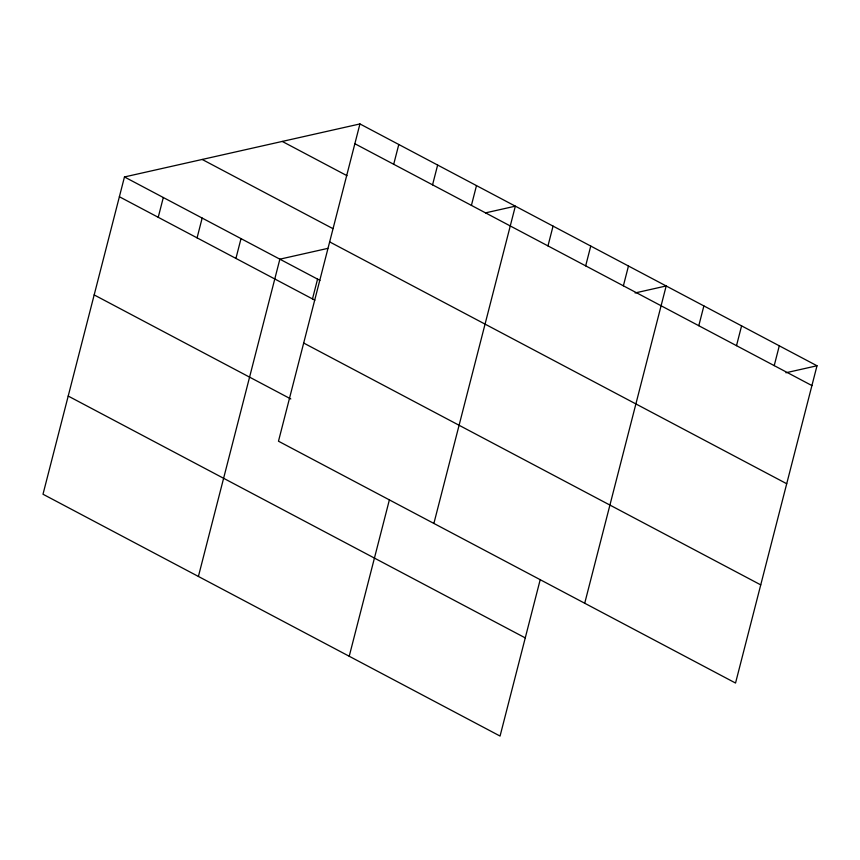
<?xml version="1.0" encoding="UTF-8"?>
<svg xmlns="http://www.w3.org/2000/svg" width="860" height="860" viewBox="0 0 860 860"><rect width="100%" height="100%" fill="white"/><g stroke="black" fill="none" stroke-linecap="round" stroke-linejoin="round"><path stroke-width="1.29" d="M359.942 123.937L278.479 441.212L735.537 683.044L817 365.769L359.942 123.937L124.463 176.956L43 494.231L500.058 736.063L540.241 579.543M158.229 217.3L163.314 197.51M197.08 237.854L202.165 218.064M235.93 258.419L241.015 238.618M198.402 576.458L279.865 259.172L327.778 248.389M312.481 298.925L317.566 279.124M393.708 164.281L398.793 144.491M432.558 184.846L437.643 165.045M349.224 656.255L389.419 499.735M471.409 205.4L476.494 185.599M433.881 523.439L515.344 206.163L485.556 212.861M547.971 245.906L553.055 226.115M585.671 265.858L590.755 246.067M623.382 285.81L628.466 266.009M584.714 603.247L666.178 285.961L635.088 292.959M698.793 325.714L703.878 305.913M736.504 345.666L741.589 325.865M774.215 365.618L779.289 345.817M785.911 372.767L817 365.769M354.868 143.727L811.915 385.57M282.241 141.427L346.988 175.687M202.175 159.455L332.852 228.599M329.66 241.897L786.717 483.739M124.463 176.956L319.92 280.371M119.379 196.746L314.846 300.172M303.688 343.043L760.745 584.875M94.17 294.915L290.82 398.965M68.209 396.062L525.256 637.894"/></g></svg>
